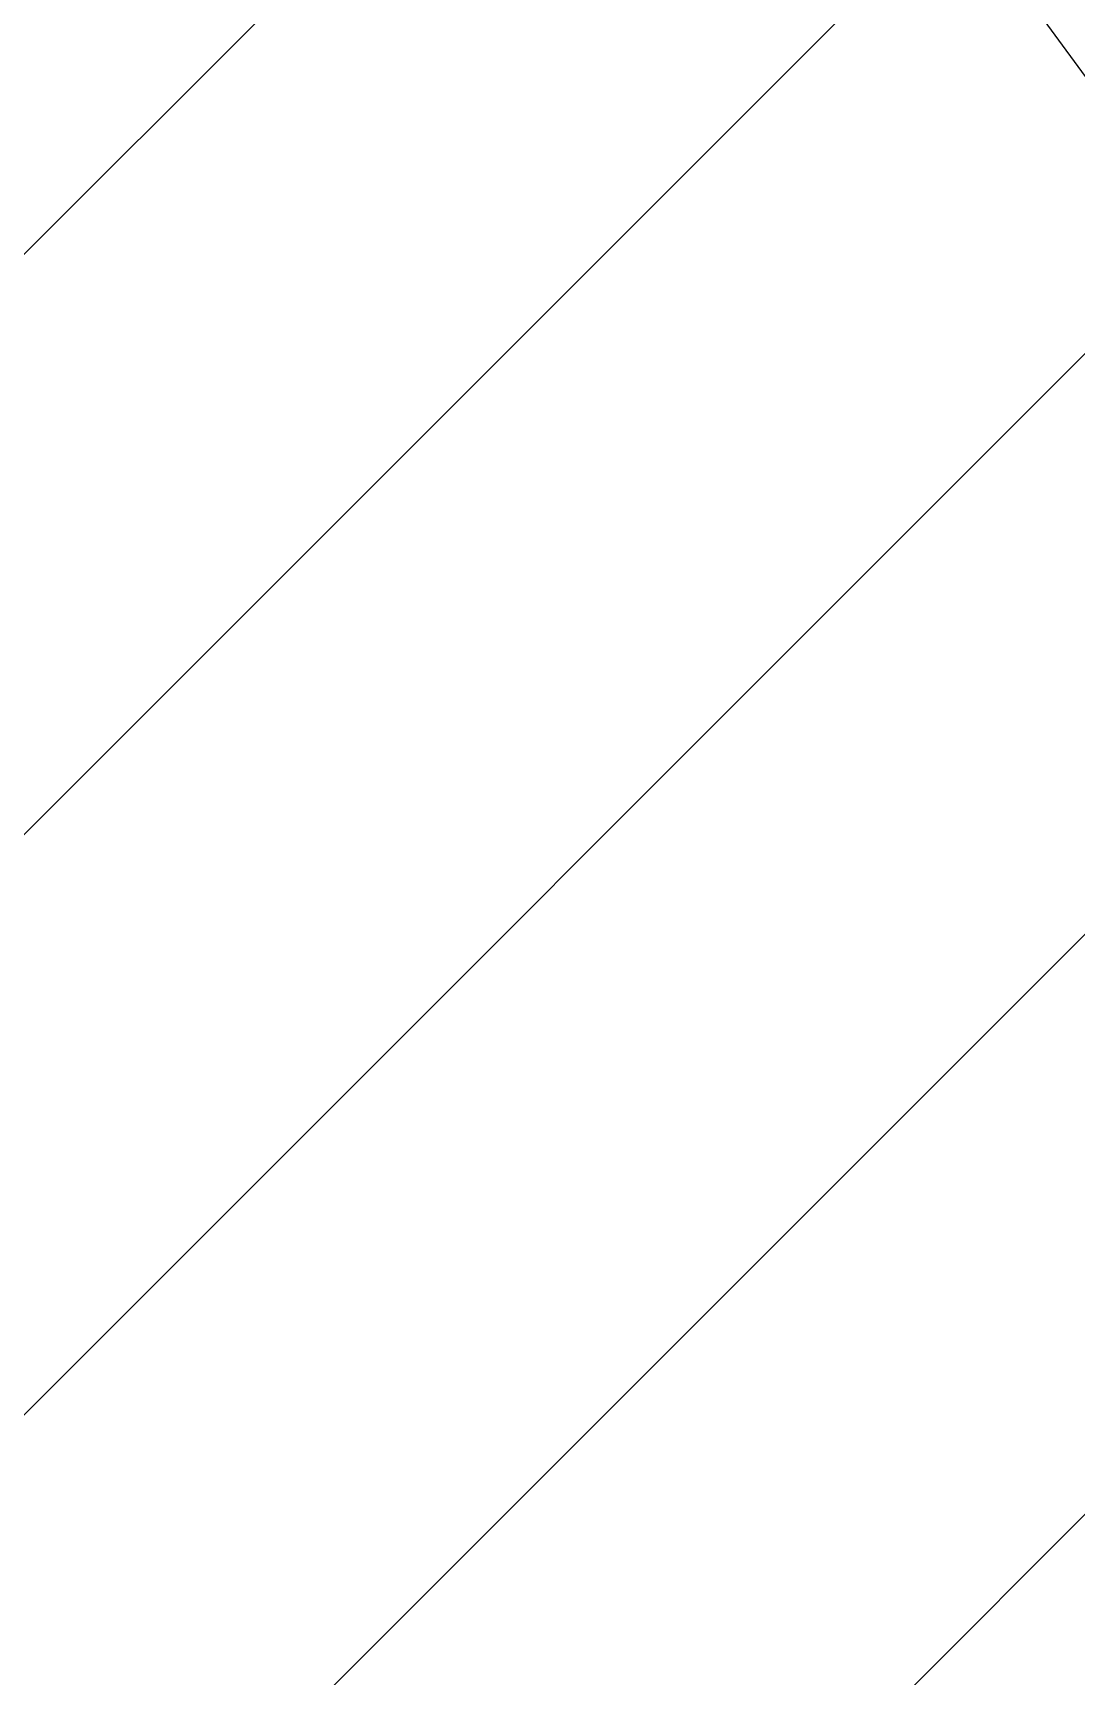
# Model space of a CAD drawing. Header units: feet. Extents: x 2175025 to 2179063, y 467811 to 470338.
# Drawn here: x 2176436.15 to 2176461.58, y 469530.37 to 469570.42 of the extents above; entities that cross this region are included whole.
import ezdxf

# ---------------------------------------------------------------- set-up
doc = ezdxf.new("R2010")
doc.units = ezdxf.units.FT
doc.header["$LTSCALE"] = 0.5
doc.header["$MEASUREMENT"] = 0
doc.layers.add('Road Bush Tollway Approximate', color=4, linetype='CONTINUOUS')
doc.layers.add('wetlands_formatted', color=70, linetype='CONTINUOUS')

msp = doc.modelspace()

# ---------------------------------------------------------------- hatches: boundary and pattern name
at = {"layer": 'wetlands_formatted', "ltscale": 200}
h = msp.add_hatch(dxfattribs=at)
h.set_pattern_fill('ANSI31', color=5, scale=80, style=0)
h.paths.add_polyline_path([(2176609.029, 469306.875), (2176564.475, 469314.621), (2176518.952, 469376.588), (2176465.681, 469463.729), (2176408.536, 469542.156), (2176331.05, 469663.185), (2176267.125, 469763.881), (2176265.188, 469780.34), (2176266.156, 469794.864), (2176273.905, 469802.61), (2176286.496, 469802.61), (2176304.899, 469790.991), (2176316.522, 469794.864), (2176331.05, 469781.309), (2176343.642, 469762.912), (2176346.547, 469750.325), (2176354.296, 469733.865), (2176364.95, 469700.946), (2176370.762, 469684.486), (2176385.29, 469654.47), (2176402.724, 469629.296), (2176424.033, 469607.027), (2176442.435, 469592.504), (2176454.058, 469579.917), (2176464.712, 469565.393), (2176474.398, 469556.679), (2176488.926, 469546.997), (2176500.549, 469513.109), (2176513.141, 469476.316), (2176539.292, 469422.095), (2176552.852, 469383.366), (2176564.475, 469359.16), (2176572.223, 469348.509), (2176581.909, 469348.509), (2176604.186, 469324.304)])

# ---------------------------------------------------------------- linework, layer by layer
at = {"layer": 'Road Bush Tollway Approximate', "color": 7}
msp.add_arc((2173710.799, 468084.011, -18.307), 2864.497, 17.026885, 36.837241, dxfattribs=at)
at = {"layer": 'wetlands_formatted', "color": 5, "ltscale": 200}
msp.add_lwpolyline([(2176370.762, 469684.486), (2176385.29, 469654.47), (2176402.724, 469629.296), (2176424.033, 469607.027), (2176442.435, 469592.504), (2176454.058, 469579.917), (2176464.712, 469565.393), (2176474.398, 469556.679), (2176488.926, 469546.997), (2176500.549, 469513.109)], dxfattribs=at)

doc.saveas('drawing.dxf')
